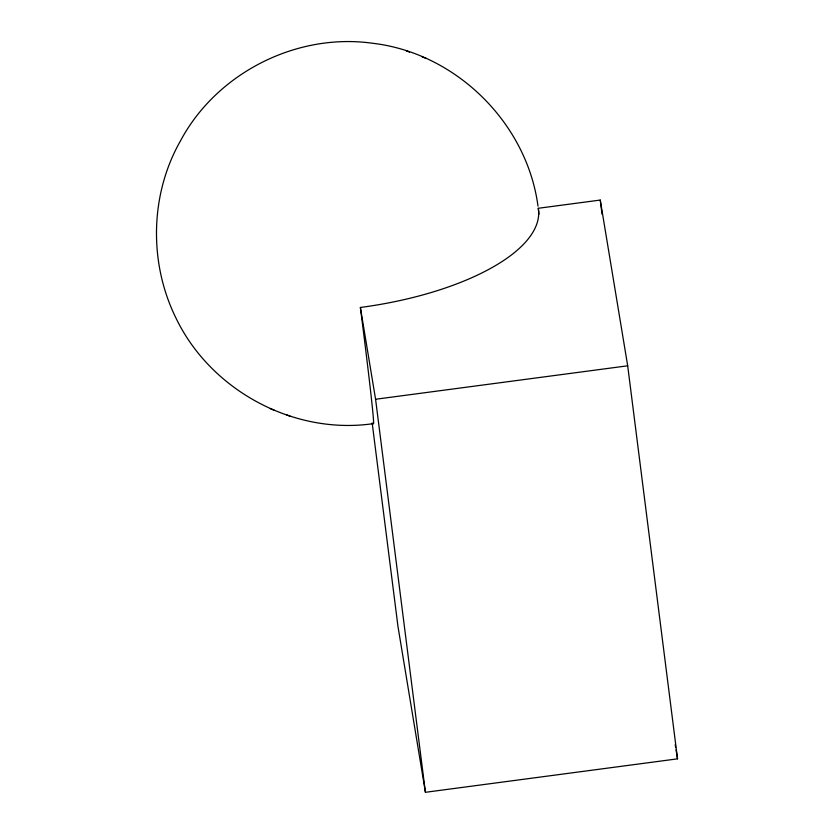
<?xml version="1.0" encoding="UTF-8"?>
<svg xmlns="http://www.w3.org/2000/svg" width="834" height="834" viewBox="0 0 834 834"><rect width="100%" height="100%" fill="white"/><g stroke="black" fill="none" stroke-linecap="round" stroke-linejoin="round"><path stroke-width="1.25" d="M537.993 206.144C526.952 123.046 456.052 52.98 372.673 43.274C296.591 32.516 216.642 73.038 180.478 140.863C150.057 194.239 148.723 262.303 175.63 317.358C210.137 390.114 293.589 435.275 373.319 423.641A191.82 2.617 82.4 0 0 360.382 307.465A191.82 74.904 -7.2 0 0 538.284 208.281L600.251 200.066L627.689 365.803L677.531 758.846L425.423 792.3L397.985 626.553L372.162 422.89M360.382 307.465L375.581 399.257L627.689 365.803M422.046 56.837L425.997 58.359M270.289 408.67L274.23 410.192M406.137 50.811L409.515 52.125M286.771 414.915L290.138 416.218M675.196 744.71L675.623 747.285M676.051 749.849L677.531 758.846M600.251 200.066L602.054 214.234M375.581 399.257L425.423 792.3M538.284 208.281A191.82 176.579 -9.4 0 1 538.931 214.255"/></g></svg>
